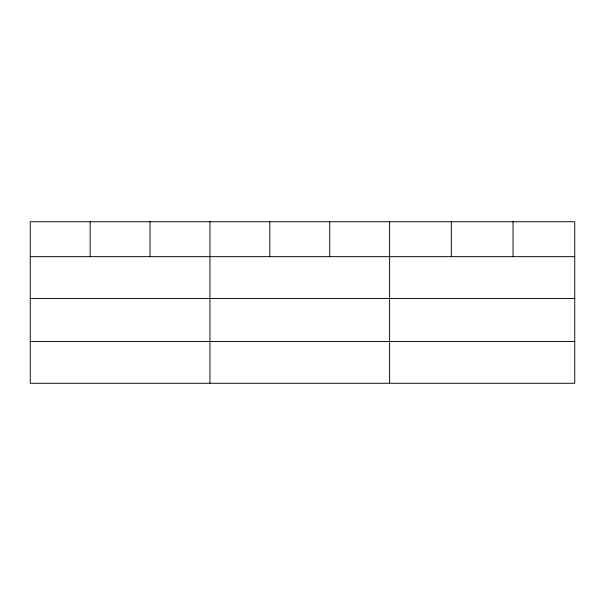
<?xml version="1.0" encoding="UTF-8"?>
<svg xmlns="http://www.w3.org/2000/svg" width="605" height="605" viewBox="0 0 605 605"><rect width="100%" height="100%" fill="white"/><g stroke="black" fill="none" stroke-linecap="round" stroke-linejoin="round"><path stroke-width="0.91" d="M574.75 298.439L574.75 221.732L30.25 221.732L30.25 383.267L574.75 383.267L574.75 298.439L30.25 298.439M30.25 256.656L574.75 256.656M30.25 341.485L574.75 341.485M513.04 221.732L513.04 256.656M451.33 221.732L451.33 256.656M389.62 221.732L389.62 383.267M329.725 221.732L329.725 256.656M269.83 221.732L269.83 256.656M209.935 221.732L209.935 383.267M150.04 221.732L150.04 256.656M90.145 221.732L90.145 256.656"/></g></svg>
